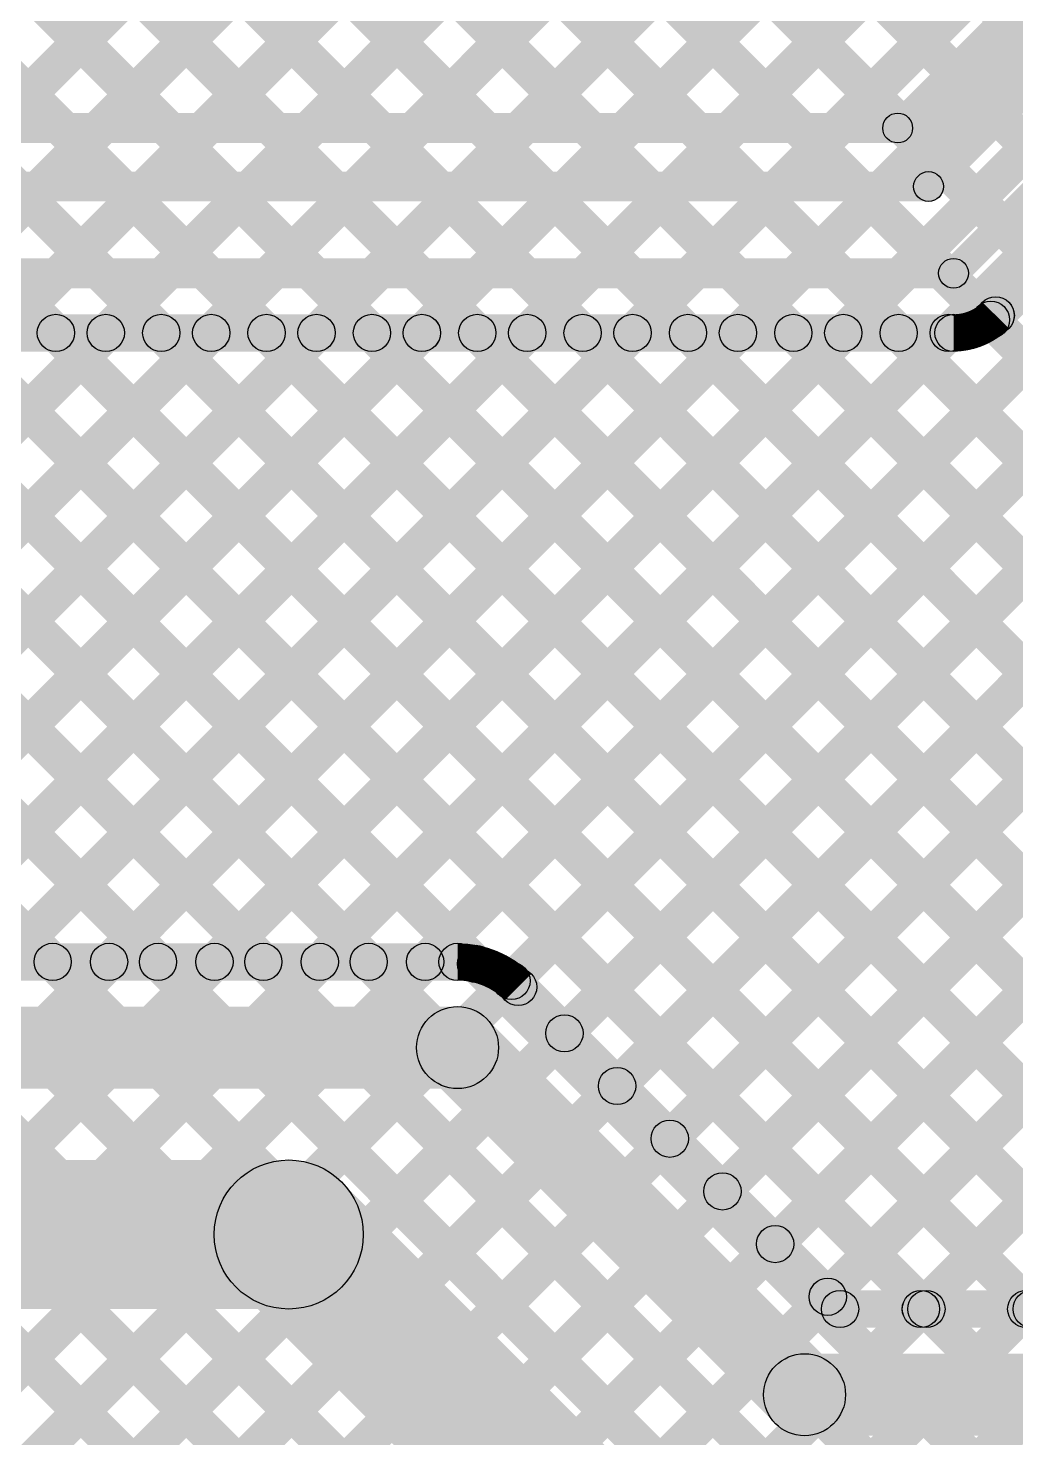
# Model space of a CAD drawing. Header units: millimetres. Extents: x -0.08 to 5.25, y -0.08 to 2.73.
# Drawn here: x 1.5016 to 1.7667, y 0.3524 to 0.7308 of the extents above; entities that cross this region are included whole.
import ezdxf

# ---------------------------------------------------------------- set-up
doc = ezdxf.new("R2010")
doc.units = ezdxf.units.MM
doc.header["$MEASUREMENT"] = 0
doc.layers.add('BottomLayer', color=5, linetype='Continuous')
doc.layers.add('TopLayer', color=1, linetype='Continuous')

msp = doc.modelspace()

# ---------------------------------------------------------------- hatches: boundary and pattern name
at = {"layer": 'BottomLayer'}
for points in [[(1.61166, 0.47663), (1.60459, 0.4837), (2.64232, 1.52143), (2.64939, 1.51436)], [(1.61166, 0.47663), (1.60459, 0.4837), (2.64232, 1.52143), (2.64939, 1.51436)], [(1.63483, 0.47151), (1.62776, 0.47859), (2.65646, 1.50729), (2.66353, 1.50021)], [(1.63483, 0.47152), (1.62776, 0.47859), (2.65646, 1.50729), (2.66353, 1.50021)], [(1.64906, 0.45746), (1.64199, 0.46453), (2.6706, 1.49314), (2.67767, 1.48607)], [(1.64906, 0.45746), (1.64199, 0.46453), (2.6706, 1.49314), (2.67767, 1.48607)], [(1.66321, 0.44332), (1.65613, 0.45039), (2.68474, 1.479), (2.69182, 1.47193)], [(1.66321, 0.44332), (1.65613, 0.45039), (2.68474, 1.479), (2.69181, 1.47193)], [(1.67735, 0.42918), (1.67028, 0.43625), (2.69889, 1.46486), (2.70596, 1.45779)], [(1.67735, 0.42918), (1.67028, 0.43625), (2.69889, 1.46486), (2.70596, 1.45779)], [(1.69149, 0.41504), (1.68442, 0.42211), (2.71303, 1.45072), (2.7201, 1.44365)], [(1.69149, 0.41504), (1.68442, 0.42211), (2.71303, 1.45072), (2.7201, 1.44365)], [(1.70563, 0.40089), (1.69856, 0.40797), (2.72717, 1.43658), (2.73424, 1.4295)], [(1.70563, 0.40089), (1.69856, 0.40797), (2.72717, 1.43657), (2.73424, 1.4295)], [(1.71977, 0.38675), (1.7127, 0.39382), (2.68046, 1.36159), (2.68754, 1.35451)], [(1.71977, 0.38675), (1.7127, 0.39382), (2.68046, 1.36158), (2.68754, 1.35451)], [(1.74477, 0.38346), (1.7377, 0.39054), (2.68046, 1.3333), (2.68754, 1.32623)], [(1.74477, 0.38346), (1.7377, 0.39054), (2.68046, 1.3333), (2.68754, 1.32623)], [(1.77306, 0.38346), (1.76598, 0.39054), (2.68046, 1.30502), (2.68754, 1.29794)], [(1.77305, 0.38346), (1.76598, 0.39054), (2.68046, 1.30502), (2.68754, 1.29795)], [(1.73783, 0.70117), (1.73217, 0.70683), (1.78917, 0.76383), (1.79483, 0.75817)], [(1.74612, 0.68547), (1.74047, 0.69112), (1.80417, 0.75483), (1.80983, 0.74917)], [(1.75283, 0.66217), (1.74717, 0.66783), (1.82055, 0.74121), (1.82621, 0.73555)], [(1.76486, 0.65016), (1.75779, 0.65724), (1.83114, 0.73059), (1.83821, 0.72351)], [(1.76486, 0.65016), (1.75779, 0.65724), (1.83114, 0.73059), (1.83821, 0.72351)], [(1.18301, 0.7), (1.18301, 0.708), (1.735, 0.708), (1.735, 0.7)], [(1.19956, 0.68429), (1.19956, 0.69229), (1.74329, 0.69229), (1.74329, 0.68429)], [(1.209, 0.661), (1.209, 0.669), (1.75, 0.669), (1.75, 0.661)], [(1.75649, 0.64899), (1.76356, 0.65606), (2.02909, 0.39054), (2.02202, 0.38346)], [(1.75649, 0.64899), (1.76356, 0.65606), (2.02909, 0.39054), (2.02202, 0.38346)], [(1.22663, 0.644), (1.22663, 0.654), (1.75, 0.654), (1.75, 0.644)], [(1.22663, 0.644), (1.22663, 0.654), (1.75, 0.654), (1.75, 0.644)], [(1.33575, 0.64546), (1.34282, 0.65254), (1.51166, 0.4837), (1.50459, 0.47663)], [(1.33575, 0.64546), (1.34282, 0.65254), (1.51166, 0.4837), (1.50459, 0.47663)], [(1.3571, 0.47663), (1.35003, 0.4837), (1.51887, 0.65254), (1.52594, 0.64546)], [(1.3571, 0.47663), (1.35003, 0.4837), (1.51887, 0.65254), (1.52594, 0.64546)], [(1.36404, 0.64546), (1.37111, 0.65254), (1.53994, 0.4837), (1.53287, 0.47663)], [(1.36404, 0.64546), (1.37111, 0.65254), (1.53994, 0.4837), (1.53287, 0.47663)], [(1.38539, 0.47663), (1.37832, 0.4837), (1.54715, 0.65254), (1.55422, 0.64546)], [(1.38539, 0.47663), (1.37832, 0.4837), (1.54715, 0.65254), (1.55422, 0.64546)], [(1.39232, 0.64546), (1.39939, 0.65254), (1.56823, 0.4837), (1.56116, 0.47663)], [(1.39232, 0.64546), (1.39939, 0.65254), (1.56823, 0.4837), (1.56115, 0.47663)], [(1.41367, 0.47663), (1.4066, 0.4837), (1.57544, 0.65254), (1.58251, 0.64546)], [(1.41367, 0.47663), (1.4066, 0.4837), (1.57543, 0.65254), (1.58251, 0.64546)], [(1.4206, 0.64546), (1.42768, 0.65254), (1.59651, 0.4837), (1.58944, 0.47663)], [(1.4206, 0.64546), (1.42768, 0.65254), (1.59651, 0.4837), (1.58944, 0.47663)], [(1.44196, 0.47663), (1.43488, 0.4837), (1.60372, 0.65254), (1.61079, 0.64546)], [(1.44196, 0.47663), (1.43488, 0.4837), (1.60372, 0.65254), (1.61079, 0.64546)], [(1.44889, 0.64546), (1.45596, 0.65254), (1.62534, 0.48316), (1.61827, 0.47609)], [(1.44889, 0.64546), (1.45596, 0.65254), (1.62534, 0.48316), (1.61827, 0.47609)], [(1.47024, 0.47663), (1.46317, 0.4837), (1.632, 0.65254), (1.63907, 0.64546)], [(1.47024, 0.47663), (1.46317, 0.4837), (1.632, 0.65254), (1.63907, 0.64546)], [(1.47717, 0.64546), (1.48424, 0.65254), (1.74624, 0.39054), (1.73917, 0.38346)], [(1.47717, 0.64546), (1.48424, 0.65254), (1.74624, 0.39054), (1.73917, 0.38346)], [(1.49852, 0.47663), (1.49145, 0.4837), (1.66029, 0.65254), (1.66736, 0.64546)], [(1.49852, 0.47663), (1.49145, 0.4837), (1.66029, 0.65254), (1.66736, 0.64546)], [(1.50546, 0.64546), (1.51253, 0.65254), (1.77453, 0.39054), (1.76746, 0.38346)], [(1.50546, 0.64546), (1.51253, 0.65254), (1.77453, 0.39054), (1.76746, 0.38346)], [(1.52681, 0.47663), (1.51974, 0.4837), (1.68857, 0.65254), (1.69564, 0.64546)], [(1.52681, 0.47663), (1.51974, 0.4837), (1.68857, 0.65254), (1.69564, 0.64546)], [(1.53374, 0.64546), (1.54081, 0.65254), (1.80281, 0.39054), (1.79574, 0.38346)], [(1.53374, 0.64546), (1.54081, 0.65254), (1.80281, 0.39054), (1.79574, 0.38346)], [(1.55509, 0.47663), (1.54802, 0.4837), (1.71686, 0.65254), (1.72393, 0.64546)], [(1.55509, 0.47663), (1.54802, 0.4837), (1.71686, 0.65254), (1.72393, 0.64546)], [(1.56203, 0.64546), (1.5691, 0.65254), (1.8311, 0.39054), (1.82403, 0.38346)], [(1.56203, 0.64546), (1.5691, 0.65254), (1.8311, 0.39054), (1.82403, 0.38346)], [(1.58338, 0.47663), (1.57631, 0.4837), (1.74514, 0.65254), (1.75221, 0.64546)], [(1.58338, 0.47663), (1.57631, 0.4837), (1.74514, 0.65254), (1.75221, 0.64546)], [(1.59031, 0.64546), (1.59738, 0.65254), (1.85938, 0.39054), (1.85231, 0.38346)], [(1.59031, 0.64546), (1.59738, 0.65254), (1.85938, 0.39054), (1.85231, 0.38346)], [(1.61859, 0.64546), (1.62567, 0.65254), (1.88767, 0.39054), (1.88059, 0.38346)], [(1.61859, 0.64546), (1.62567, 0.65254), (1.88767, 0.39054), (1.88059, 0.38346)], [(1.64688, 0.64546), (1.65395, 0.65254), (1.91595, 0.39054), (1.90888, 0.38346)], [(1.64688, 0.64546), (1.65395, 0.65254), (1.91595, 0.39054), (1.90888, 0.38346)], [(1.67516, 0.64546), (1.68223, 0.65254), (1.94423, 0.39054), (1.93716, 0.38346)], [(1.67516, 0.64546), (1.68223, 0.65254), (1.94423, 0.39054), (1.93716, 0.38346)], [(1.70345, 0.64546), (1.71052, 0.65254), (1.97252, 0.39054), (1.96545, 0.38346)], [(1.70345, 0.64546), (1.71052, 0.65254), (1.97252, 0.39054), (1.96545, 0.38346)], [(1.73173, 0.64546), (1.7388, 0.65254), (2.0008, 0.39054), (1.99373, 0.38346)], [(1.73173, 0.64546), (1.7388, 0.65254), (2.0008, 0.39054), (1.99373, 0.38346)], [(0.9111, 0.47517), (0.9111, 0.48517), (1.61683, 0.48517), (1.61683, 0.47517)], [(0.9111, 0.47517), (0.9111, 0.48517), (1.61683, 0.48517), (1.61683, 0.47517)], [(1.62956, 0.46989), (1.63663, 0.47696), (1.72306, 0.39054), (1.71599, 0.38346)], [(1.62956, 0.46989), (1.63663, 0.47696), (1.72306, 0.39054), (1.71599, 0.38346)], [(0.90157, 0.44617), (0.90157, 0.46817), (1.61683, 0.46817), (1.61683, 0.44617)], [(1.60906, 0.44939), (1.62461, 0.46494), (1.71778, 0.37178), (1.70222, 0.35622)], [(0.62, 0.387), (0.62, 0.427), (1.5715, 0.427), (1.5715, 0.387)], [(1.55735, 0.39286), (1.58564, 0.42114), (1.67464, 0.33214), (1.64635, 0.30386)], [(1.71953, 0.382), (1.71953, 0.392), (2.467, 0.392), (2.467, 0.382)], [(1.71953, 0.382), (1.71953, 0.392), (2.467, 0.392), (2.467, 0.382)], [(1.71, 0.353), (1.71, 0.375), (2.49, 0.375), (2.49, 0.353)]]:
    msp.add_hatch(color=5, dxfattribs=at).paths.add_polyline_path(points)
h = msp.add_hatch(color=5, dxfattribs=at)
edge = h.paths.add_edge_path()
edge.add_arc((1.735, 0.704), 0.004, 0, 360)
h = msp.add_hatch(color=5, dxfattribs=at)
edge = h.paths.add_edge_path()
edge.add_arc((1.735, 0.704), 0.004, 0, 360)
h = msp.add_hatch(color=5, dxfattribs=at)
edge = h.paths.add_edge_path()
edge.add_arc((1.74329, 0.68829), 0.004, 0, 360)
h = msp.add_hatch(color=5, dxfattribs=at)
edge = h.paths.add_edge_path()
edge.add_arc((1.74329, 0.68829), 0.004, 0, 360)
h = msp.add_hatch(color=5, dxfattribs=at)
edge = h.paths.add_edge_path()
edge.add_arc((1.75, 0.665), 0.004, 0, 360)
h = msp.add_hatch(color=5, dxfattribs=at)
edge = h.paths.add_edge_path()
edge.add_arc((1.75, 0.665), 0.004, 0, 360)
h = msp.add_hatch(color=5, dxfattribs=at)
edge = h.paths.add_edge_path()
edge.add_arc((1.76131, 0.65369), 0.005, 0, 360)
h = msp.add_hatch(color=5, dxfattribs=at)
edge = h.paths.add_edge_path()
edge.add_arc((1.76131, 0.65369), 0.005, 0, 360)
h = msp.add_hatch(color=5, dxfattribs=at)
edge = h.paths.add_edge_path()
edge.add_arc((1.76133, 0.6537), 0.005, 0, 360)
h = msp.add_hatch(color=5, dxfattribs=at)
edge = h.paths.add_edge_path()
edge.add_arc((1.76133, 0.6537), 0.005, 0, 360)
h = msp.add_hatch(color=5, dxfattribs=at)
edge = h.paths.add_edge_path()
edge.add_arc((1.76133, 0.6537), 0.005, 0, 360)
h = msp.add_hatch(color=5, dxfattribs=at)
edge = h.paths.add_edge_path()
edge.add_arc((1.76133, 0.6537), 0.005, 0, 360)
h = msp.add_hatch(color=5, dxfattribs=at)
edge = h.paths.add_edge_path()
edge.add_arc((1.76002, 0.65253), 0.005, 0, 360)
h = msp.add_hatch(color=5, dxfattribs=at)
edge = h.paths.add_edge_path()
edge.add_arc((1.76002, 0.65253), 0.005, 0, 360)
h = msp.add_hatch(color=5, dxfattribs=at)
edge = h.paths.add_edge_path()
edge.add_arc((1.50899, 0.649), 0.005, 0, 360)
h = msp.add_hatch(color=5, dxfattribs=at)
edge = h.paths.add_edge_path()
edge.add_arc((1.50899, 0.649), 0.005, 0, 360)
h = msp.add_hatch(color=5, dxfattribs=at)
edge = h.paths.add_edge_path()
edge.add_arc((1.5224, 0.649), 0.005, 0, 360)
h = msp.add_hatch(color=5, dxfattribs=at)
edge = h.paths.add_edge_path()
edge.add_arc((1.5224, 0.649), 0.005, 0, 360)
h = msp.add_hatch(color=5, dxfattribs=at)
edge = h.paths.add_edge_path()
edge.add_arc((1.53728, 0.649), 0.005, 0, 360)
h = msp.add_hatch(color=5, dxfattribs=at)
edge = h.paths.add_edge_path()
edge.add_arc((1.53728, 0.649), 0.005, 0, 360)
h = msp.add_hatch(color=5, dxfattribs=at)
edge = h.paths.add_edge_path()
edge.add_arc((1.55069, 0.649), 0.005, 0, 360)
h = msp.add_hatch(color=5, dxfattribs=at)
edge = h.paths.add_edge_path()
edge.add_arc((1.55069, 0.649), 0.005, 0, 360)
h = msp.add_hatch(color=5, dxfattribs=at)
edge = h.paths.add_edge_path()
edge.add_arc((1.56556, 0.649), 0.005, 0, 360)
h = msp.add_hatch(color=5, dxfattribs=at)
edge = h.paths.add_edge_path()
edge.add_arc((1.56556, 0.649), 0.005, 0, 360)
h = msp.add_hatch(color=5, dxfattribs=at)
edge = h.paths.add_edge_path()
edge.add_arc((1.57897, 0.649), 0.005, 0, 360)
h = msp.add_hatch(color=5, dxfattribs=at)
edge = h.paths.add_edge_path()
edge.add_arc((1.57897, 0.649), 0.005, 0, 360)
h = msp.add_hatch(color=5, dxfattribs=at)
edge = h.paths.add_edge_path()
edge.add_arc((1.59385, 0.649), 0.005, 0, 360)
h = msp.add_hatch(color=5, dxfattribs=at)
edge = h.paths.add_edge_path()
edge.add_arc((1.59385, 0.649), 0.005, 0, 360)
h = msp.add_hatch(color=5, dxfattribs=at)
edge = h.paths.add_edge_path()
edge.add_arc((1.60726, 0.649), 0.005, 0, 360)
h = msp.add_hatch(color=5, dxfattribs=at)
edge = h.paths.add_edge_path()
edge.add_arc((1.60725, 0.649), 0.005, 0, 360)
h = msp.add_hatch(color=5, dxfattribs=at)
edge = h.paths.add_edge_path()
edge.add_arc((1.62213, 0.649), 0.005, 0, 360)
h = msp.add_hatch(color=5, dxfattribs=at)
edge = h.paths.add_edge_path()
edge.add_arc((1.62213, 0.649), 0.005, 0, 360)
h = msp.add_hatch(color=5, dxfattribs=at)
edge = h.paths.add_edge_path()
edge.add_arc((1.63554, 0.649), 0.005, 0, 360)
h = msp.add_hatch(color=5, dxfattribs=at)
edge = h.paths.add_edge_path()
edge.add_arc((1.63554, 0.649), 0.005, 0, 360)
h = msp.add_hatch(color=5, dxfattribs=at)
edge = h.paths.add_edge_path()
edge.add_arc((1.65041, 0.649), 0.005, 0, 360)
h = msp.add_hatch(color=5, dxfattribs=at)
edge = h.paths.add_edge_path()
edge.add_arc((1.65041, 0.649), 0.005, 0, 360)
h = msp.add_hatch(color=5, dxfattribs=at)
edge = h.paths.add_edge_path()
edge.add_arc((1.66382, 0.649), 0.005, 0, 360)
h = msp.add_hatch(color=5, dxfattribs=at)
edge = h.paths.add_edge_path()
edge.add_arc((1.66382, 0.649), 0.005, 0, 360)
h = msp.add_hatch(color=5, dxfattribs=at)
edge = h.paths.add_edge_path()
edge.add_arc((1.6787, 0.649), 0.005, 0, 360)
h = msp.add_hatch(color=5, dxfattribs=at)
edge = h.paths.add_edge_path()
edge.add_arc((1.6787, 0.649), 0.005, 0, 360)
h = msp.add_hatch(color=5, dxfattribs=at)
edge = h.paths.add_edge_path()
edge.add_arc((1.69211, 0.649), 0.005, 0, 360)
h = msp.add_hatch(color=5, dxfattribs=at)
edge = h.paths.add_edge_path()
edge.add_arc((1.69211, 0.649), 0.005, 0, 360)
h = msp.add_hatch(color=5, dxfattribs=at)
edge = h.paths.add_edge_path()
edge.add_arc((1.70698, 0.649), 0.005, 0, 360)
h = msp.add_hatch(color=5, dxfattribs=at)
edge = h.paths.add_edge_path()
edge.add_arc((1.70698, 0.649), 0.005, 0, 360)
h = msp.add_hatch(color=5, dxfattribs=at)
edge = h.paths.add_edge_path()
edge.add_arc((1.72039, 0.649), 0.005, 0, 360)
h = msp.add_hatch(color=5, dxfattribs=at)
edge = h.paths.add_edge_path()
edge.add_arc((1.72039, 0.649), 0.005, 0, 360)
h = msp.add_hatch(color=5, dxfattribs=at)
edge = h.paths.add_edge_path()
edge.add_arc((1.73527, 0.649), 0.005, 0, 360)
h = msp.add_hatch(color=5, dxfattribs=at)
edge = h.paths.add_edge_path()
edge.add_arc((1.73527, 0.649), 0.005, 0, 360)
h = msp.add_hatch(color=5, dxfattribs=at)
edge = h.paths.add_edge_path()
edge.add_arc((1.74868, 0.649), 0.005, 0, 360)
h = msp.add_hatch(color=5, dxfattribs=at)
edge = h.paths.add_edge_path()
edge.add_arc((1.74868, 0.649), 0.005, 0, 360)
h = msp.add_hatch(color=5, dxfattribs=at)
edge = h.paths.add_edge_path()
edge.add_arc((1.75, 0.649), 0.005, 0, 360)
h = msp.add_hatch(color=5, dxfattribs=at)
edge = h.paths.add_edge_path()
edge.add_arc((1.75, 0.649), 0.005, 0, 360)
h = msp.add_hatch(color=5, dxfattribs=at)
edge = h.paths.add_edge_path()
edge.add_arc((1.75, 0.649), 0.005, 0, 360)
h = msp.add_hatch(color=5, dxfattribs=at)
edge = h.paths.add_edge_path()
edge.add_arc((1.75, 0.649), 0.005, 0, 360)
h = msp.add_hatch(color=5, dxfattribs=at)
edge = h.paths.add_edge_path()
edge.add_arc((1.75, 0.649), 0.005, 0, 360)
h = msp.add_hatch(color=5, dxfattribs=at)
edge = h.paths.add_edge_path()
edge.add_arc((1.75, 0.649), 0.005, 0, 360)
h = msp.add_hatch(color=5, dxfattribs=at)
edge = h.paths.add_edge_path()
edge.add_arc((1.50812, 0.48017), 0.005, 0, 360)
h = msp.add_hatch(color=5, dxfattribs=at)
edge = h.paths.add_edge_path()
edge.add_arc((1.50812, 0.48017), 0.005, 0, 360)
h = msp.add_hatch(color=5, dxfattribs=at)
edge = h.paths.add_edge_path()
edge.add_arc((1.52327, 0.48017), 0.005, 0, 360)
h = msp.add_hatch(color=5, dxfattribs=at)
edge = h.paths.add_edge_path()
edge.add_arc((1.52327, 0.48017), 0.005, 0, 360)
h = msp.add_hatch(color=5, dxfattribs=at)
edge = h.paths.add_edge_path()
edge.add_arc((1.53641, 0.48017), 0.005, 0, 360)
h = msp.add_hatch(color=5, dxfattribs=at)
edge = h.paths.add_edge_path()
edge.add_arc((1.53641, 0.48017), 0.005, 0, 360)
h = msp.add_hatch(color=5, dxfattribs=at)
edge = h.paths.add_edge_path()
edge.add_arc((1.55156, 0.48017), 0.005, 0, 360)
h = msp.add_hatch(color=5, dxfattribs=at)
edge = h.paths.add_edge_path()
edge.add_arc((1.55156, 0.48017), 0.005, 0, 360)
h = msp.add_hatch(color=5, dxfattribs=at)
edge = h.paths.add_edge_path()
edge.add_arc((1.56469, 0.48017), 0.005, 0, 360)
h = msp.add_hatch(color=5, dxfattribs=at)
edge = h.paths.add_edge_path()
edge.add_arc((1.56469, 0.48017), 0.005, 0, 360)
h = msp.add_hatch(color=5, dxfattribs=at)
edge = h.paths.add_edge_path()
edge.add_arc((1.57984, 0.48017), 0.005, 0, 360)
h = msp.add_hatch(color=5, dxfattribs=at)
edge = h.paths.add_edge_path()
edge.add_arc((1.57984, 0.48017), 0.005, 0, 360)
h = msp.add_hatch(color=5, dxfattribs=at)
edge = h.paths.add_edge_path()
edge.add_arc((1.59298, 0.48017), 0.005, 0, 360)
h = msp.add_hatch(color=5, dxfattribs=at)
edge = h.paths.add_edge_path()
edge.add_arc((1.59297, 0.48017), 0.005, 0, 360)
h = msp.add_hatch(color=5, dxfattribs=at)
edge = h.paths.add_edge_path()
edge.add_arc((1.60813, 0.48017), 0.005, 0, 360)
h = msp.add_hatch(color=5, dxfattribs=at)
edge = h.paths.add_edge_path()
edge.add_arc((1.60813, 0.48017), 0.005, 0, 360)
h = msp.add_hatch(color=5, dxfattribs=at)
edge = h.paths.add_edge_path()
edge.add_arc((1.61683, 0.48017), 0.005, 0, 360)
h = msp.add_hatch(color=5, dxfattribs=at)
edge = h.paths.add_edge_path()
edge.add_arc((1.61683, 0.48017), 0.005, 0, 360)
h = msp.add_hatch(color=5, dxfattribs=at)
edge = h.paths.add_edge_path()
edge.add_arc((1.61683, 0.48017), 0.005, 0, 360)
h = msp.add_hatch(color=5, dxfattribs=at)
edge = h.paths.add_edge_path()
edge.add_arc((1.61683, 0.48017), 0.005, 0, 360)
h = msp.add_hatch(color=5, dxfattribs=at)
edge = h.paths.add_edge_path()
edge.add_arc((1.61683, 0.48017), 0.005, 0, 360)
h = msp.add_hatch(color=5, dxfattribs=at)
edge = h.paths.add_edge_path()
edge.add_arc((1.61683, 0.48017), 0.005, 0, 360)
h = msp.add_hatch(color=5, dxfattribs=at)
edge = h.paths.add_edge_path()
edge.add_arc((1.6218, 0.47962), 0.005, 0, 360)
h = msp.add_hatch(color=5, dxfattribs=at)
edge = h.paths.add_edge_path()
edge.add_arc((1.6218, 0.47962), 0.005, 0, 360)
h = msp.add_hatch(color=5, dxfattribs=at)
edge = h.paths.add_edge_path()
edge.add_arc((1.6313, 0.47505), 0.005, 0, 360)
h = msp.add_hatch(color=5, dxfattribs=at)
edge = h.paths.add_edge_path()
edge.add_arc((1.6313, 0.47505), 0.005, 0, 360)
h = msp.add_hatch(color=5, dxfattribs=at)
edge = h.paths.add_edge_path()
edge.add_arc((1.6331, 0.47343), 0.005, 0, 360)
h = msp.add_hatch(color=5, dxfattribs=at)
edge = h.paths.add_edge_path()
edge.add_arc((1.6331, 0.47343), 0.005, 0, 360)
h = msp.add_hatch(color=5, dxfattribs=at)
edge = h.paths.add_edge_path()
edge.add_arc((1.6331, 0.47343), 0.005, 0, 360)
h = msp.add_hatch(color=5, dxfattribs=at)
edge = h.paths.add_edge_path()
edge.add_arc((1.6331, 0.47343), 0.005, 0, 360)
h = msp.add_hatch(color=5, dxfattribs=at)
edge = h.paths.add_edge_path()
edge.add_arc((1.6331, 0.47343), 0.005, 0, 360)
h = msp.add_hatch(color=5, dxfattribs=at)
edge = h.paths.add_edge_path()
edge.add_arc((1.6331, 0.47343), 0.005, 0, 360)
h = msp.add_hatch(color=5, dxfattribs=at)
edge = h.paths.add_edge_path()
edge.add_arc((1.61683, 0.45717), 0.011, 0, 360)
h = msp.add_hatch(color=5, dxfattribs=at)
edge = h.paths.add_edge_path()
edge.add_arc((1.61683, 0.45717), 0.011, 0, 360)
h = msp.add_hatch(color=5, dxfattribs=at)
edge = h.paths.add_edge_path()
edge.add_arc((1.64553, 0.461), 0.005, 0, 360)
h = msp.add_hatch(color=5, dxfattribs=at)
edge = h.paths.add_edge_path()
edge.add_arc((1.64553, 0.461), 0.005, 0, 360)
h = msp.add_hatch(color=5, dxfattribs=at)
edge = h.paths.add_edge_path()
edge.add_arc((1.65967, 0.44686), 0.005, 0, 360)
h = msp.add_hatch(color=5, dxfattribs=at)
edge = h.paths.add_edge_path()
edge.add_arc((1.65967, 0.44686), 0.005, 0, 360)
h = msp.add_hatch(color=5, dxfattribs=at)
edge = h.paths.add_edge_path()
edge.add_arc((1.67381, 0.43271), 0.005, 0, 360)
h = msp.add_hatch(color=5, dxfattribs=at)
edge = h.paths.add_edge_path()
edge.add_arc((1.67381, 0.43271), 0.005, 0, 360)
h = msp.add_hatch(color=5, dxfattribs=at)
edge = h.paths.add_edge_path()
edge.add_arc((1.5715, 0.407), 0.02, 0, 360)
h = msp.add_hatch(color=5, dxfattribs=at)
edge = h.paths.add_edge_path()
edge.add_arc((1.5715, 0.407), 0.02, 0, 360)
h = msp.add_hatch(color=5, dxfattribs=at)
edge = h.paths.add_edge_path()
edge.add_arc((1.68795, 0.41857), 0.005, 0, 360)
h = msp.add_hatch(color=5, dxfattribs=at)
edge = h.paths.add_edge_path()
edge.add_arc((1.68795, 0.41857), 0.005, 0, 360)
h = msp.add_hatch(color=5, dxfattribs=at)
edge = h.paths.add_edge_path()
edge.add_arc((1.7021, 0.40443), 0.005, 0, 360)
h = msp.add_hatch(color=5, dxfattribs=at)
edge = h.paths.add_edge_path()
edge.add_arc((1.7021, 0.40443), 0.005, 0, 360)
h = msp.add_hatch(color=5, dxfattribs=at)
edge = h.paths.add_edge_path()
edge.add_arc((1.71624, 0.39029), 0.005, 0, 360)
h = msp.add_hatch(color=5, dxfattribs=at)
edge = h.paths.add_edge_path()
edge.add_arc((1.71624, 0.39029), 0.005, 0, 360)
h = msp.add_hatch(color=5, dxfattribs=at)
edge = h.paths.add_edge_path()
edge.add_arc((1.71953, 0.387), 0.005, 0, 360)
h = msp.add_hatch(color=5, dxfattribs=at)
edge = h.paths.add_edge_path()
edge.add_arc((1.71953, 0.387), 0.005, 0, 360)
h = msp.add_hatch(color=5, dxfattribs=at)
edge = h.paths.add_edge_path()
edge.add_arc((1.71953, 0.387), 0.005, 0, 360)
h = msp.add_hatch(color=5, dxfattribs=at)
edge = h.paths.add_edge_path()
edge.add_arc((1.71953, 0.387), 0.005, 0, 360)
h = msp.add_hatch(color=5, dxfattribs=at)
edge = h.paths.add_edge_path()
edge.add_arc((1.74124, 0.387), 0.005, 0, 360)
h = msp.add_hatch(color=5, dxfattribs=at)
edge = h.paths.add_edge_path()
edge.add_arc((1.74123, 0.387), 0.005, 0, 360)
h = msp.add_hatch(color=5, dxfattribs=at)
edge = h.paths.add_edge_path()
edge.add_arc((1.74271, 0.387), 0.005, 0, 360)
h = msp.add_hatch(color=5, dxfattribs=at)
edge = h.paths.add_edge_path()
edge.add_arc((1.74271, 0.387), 0.005, 0, 360)
h = msp.add_hatch(color=5, dxfattribs=at)
edge = h.paths.add_edge_path()
edge.add_arc((1.76952, 0.387), 0.005, 0, 360)
h = msp.add_hatch(color=5, dxfattribs=at)
edge = h.paths.add_edge_path()
edge.add_arc((1.76952, 0.387), 0.005, 0, 360)
h = msp.add_hatch(color=5, dxfattribs=at)
edge = h.paths.add_edge_path()
edge.add_arc((1.77099, 0.387), 0.005, 0, 360)
h = msp.add_hatch(color=5, dxfattribs=at)
edge = h.paths.add_edge_path()
edge.add_arc((1.77099, 0.387), 0.005, 0, 360)
h = msp.add_hatch(color=5, dxfattribs=at)
edge = h.paths.add_edge_path()
edge.add_arc((1.71, 0.364), 0.011, 0, 360)
h = msp.add_hatch(color=5, dxfattribs=at)
edge = h.paths.add_edge_path()
edge.add_arc((1.71, 0.364), 0.011, 0, 360)
at = {"layer": 'TopLayer'}
for points in [[(1.36522, 0.20191), (1.35815, 0.20898), (2.17712, 1.02795), (2.18419, 1.02087)], [(1.36522, 0.28676), (1.35815, 0.29383), (2.09227, 1.02795), (2.09934, 1.02087)], [(1.36522, 0.25848), (1.35815, 0.26555), (2.12055, 1.02795), (2.12762, 1.02087)], [(1.36522, 0.31504), (1.35815, 0.32211), (2.06398, 1.02795), (2.07105, 1.02087)], [(1.36522, 0.34333), (1.35815, 0.3504), (2.0357, 1.02795), (2.04277, 1.02087)], [(1.36522, 0.23019), (1.35815, 0.23726), (2.14883, 1.02795), (2.15591, 1.02087)], [(1.36522, 0.23019), (1.35815, 0.23726), (2.14883, 1.02795), (2.15591, 1.02087)], [(1.36522, 0.20191), (1.35815, 0.20898), (2.17712, 1.02795), (2.18419, 1.02087)], [(1.36522, 0.31504), (1.35815, 0.32212), (2.06398, 1.02795), (2.07105, 1.02087)], [(1.36522, 0.25848), (1.35815, 0.26555), (2.12055, 1.02795), (2.12762, 1.02087)], [(1.36522, 0.28676), (1.35815, 0.29383), (2.09227, 1.02795), (2.09934, 1.02087)], [(1.36522, 0.34333), (1.35815, 0.3504), (2.0357, 1.02795), (2.04277, 1.02087)], [(1.37206, 0.18046), (1.36499, 0.18754), (2.2054, 1.02795), (2.21247, 1.02087)], [(1.37407, 0.18246), (1.36699, 0.18954), (2.2054, 1.02795), (2.21247, 1.02087)], [(1.40035, 0.18046), (1.39328, 0.18754), (2.23369, 1.02795), (2.24076, 1.02087)], [(1.40235, 0.18246), (1.39528, 0.18954), (2.23369, 1.02795), (2.24076, 1.02087)], [(1.42863, 0.18046), (1.42156, 0.18754), (2.26197, 1.02795), (2.26904, 1.02087)], [(1.43063, 0.18246), (1.42356, 0.18954), (2.26197, 1.02795), (2.26904, 1.02087)], [(1.45692, 0.18046), (1.44985, 0.18754), (2.29026, 1.02795), (2.29733, 1.02087)], [(1.45892, 0.18246), (1.45185, 0.18954), (2.29026, 1.02795), (2.29733, 1.02087)], [(1.4852, 0.18046), (1.47813, 0.18754), (2.31854, 1.02795), (2.32561, 1.02087)], [(1.4872, 0.18246), (1.48013, 0.18954), (2.31854, 1.02795), (2.32561, 1.02087)], [(1.51349, 0.18046), (1.50641, 0.18754), (2.34682, 1.02795), (2.3539, 1.02087)], [(1.51549, 0.18246), (1.50842, 0.18954), (2.34682, 1.02795), (2.3539, 1.02087)], [(1.54177, 0.18046), (1.5347, 0.18754), (2.37511, 1.02795), (2.38218, 1.02087)], [(1.54377, 0.18246), (1.5367, 0.18954), (2.37511, 1.02795), (2.38218, 1.02087)], [(1.57005, 0.18046), (1.56298, 0.18754), (2.40339, 1.02795), (2.41046, 1.02087)], [(1.57206, 0.18246), (1.56498, 0.18954), (2.40339, 1.02795), (2.41046, 1.02087)], [(1.59834, 0.18046), (1.59127, 0.18754), (2.43168, 1.02795), (2.43875, 1.02087)], [(1.60034, 0.18246), (1.59327, 0.18954), (2.43168, 1.02795), (2.43875, 1.02087)], [(1.28774, 0.89146), (1.29481, 0.89854), (2.00381, 0.18954), (1.99674, 0.18246)], [(1.28774, 0.89146), (1.29481, 0.89854), (2.00581, 0.18754), (1.99874, 0.18046)], [(1.31603, 0.89146), (1.3231, 0.89854), (2.0321, 0.18954), (2.02503, 0.18246)], [(1.31603, 0.89146), (1.3231, 0.89854), (2.0341, 0.18754), (2.02703, 0.18046)], [(1.34431, 0.89146), (1.35138, 0.89854), (2.06038, 0.18954), (2.05331, 0.18246)], [(1.34431, 0.89146), (1.35138, 0.89854), (2.06238, 0.18754), (2.05531, 0.18046)], [(1.36522, 0.54132), (1.35815, 0.54839), (1.7083, 0.89854), (1.71537, 0.89146)], [(1.36522, 0.3999), (1.35815, 0.40697), (1.84972, 0.89854), (1.85679, 0.89146)], [(1.36522, 0.37161), (1.35815, 0.37868), (1.878, 0.89854), (1.88507, 0.89146)], [(1.36522, 0.48475), (1.35815, 0.49182), (1.76487, 0.89854), (1.77194, 0.89146)], [(1.36522, 0.5696), (1.35815, 0.57667), (1.68001, 0.89854), (1.68708, 0.89146)], [(1.36522, 0.45647), (1.35815, 0.46354), (1.79315, 0.89854), (1.80022, 0.89146)], [(1.36522, 0.42818), (1.35815, 0.43525), (1.82144, 0.89854), (1.82851, 0.89146)], [(1.36522, 0.51303), (1.35815, 0.5201), (1.73658, 0.89854), (1.74365, 0.89146)], [(1.36522, 0.54132), (1.35815, 0.54839), (1.7083, 0.89854), (1.71537, 0.89146)], [(1.36522, 0.42818), (1.35815, 0.43525), (1.82143, 0.89854), (1.82851, 0.89146)], [(1.36522, 0.37161), (1.35815, 0.37868), (1.878, 0.89854), (1.88507, 0.89146)], [(1.36522, 0.51303), (1.35815, 0.52011), (1.73658, 0.89854), (1.74365, 0.89146)], [(1.36522, 0.48475), (1.35815, 0.49182), (1.76487, 0.89854), (1.77194, 0.89146)], [(1.36522, 0.5696), (1.35815, 0.57667), (1.68001, 0.89854), (1.68708, 0.89146)], [(1.36522, 0.45647), (1.35815, 0.46354), (1.79315, 0.89854), (1.80022, 0.89146)], [(1.36522, 0.3999), (1.35815, 0.40697), (1.84972, 0.89854), (1.85679, 0.89146)], [(1.37259, 0.89146), (1.37967, 0.89854), (2.08867, 0.18954), (2.08159, 0.18246)], [(1.37259, 0.89146), (1.37967, 0.89854), (2.09067, 0.18754), (2.08359, 0.18046)], [(1.40088, 0.89146), (1.40795, 0.89854), (2.11695, 0.18954), (2.10988, 0.18246)], [(1.40088, 0.89146), (1.40795, 0.89854), (2.11895, 0.18754), (2.11188, 0.18046)], [(1.42916, 0.89146), (1.43623, 0.89854), (2.14523, 0.18954), (2.13816, 0.18246)], [(1.42916, 0.89146), (1.43623, 0.89854), (2.14723, 0.18754), (2.14016, 0.18046)], [(1.45745, 0.89146), (1.46452, 0.89854), (2.17352, 0.18954), (2.16645, 0.18246)], [(1.45745, 0.89146), (1.46452, 0.89854), (2.17552, 0.18754), (2.16845, 0.18046)], [(1.48573, 0.89146), (1.4928, 0.89854), (2.2018, 0.18954), (2.19473, 0.18246)], [(1.48573, 0.89146), (1.4928, 0.89854), (2.2038, 0.18754), (2.19673, 0.18046)], [(1.51402, 0.89146), (1.52109, 0.89854), (2.23009, 0.18954), (2.22302, 0.18246)], [(1.51402, 0.89146), (1.52109, 0.89854), (2.23209, 0.18754), (2.22502, 0.18046)], [(1.5423, 0.89146), (1.54937, 0.89854), (2.25837, 0.18954), (2.2513, 0.18246)], [(1.5423, 0.89146), (1.54937, 0.89854), (2.26037, 0.18754), (2.2533, 0.18046)], [(1.57058, 0.89146), (1.57766, 0.89854), (2.27663, 0.19956), (2.26956, 0.19249)], [(1.57059, 0.89146), (1.57766, 0.89854), (2.27663, 0.19956), (2.26956, 0.19249)], [(1.59887, 0.89146), (1.60594, 0.89854), (2.28106, 0.22342), (2.27399, 0.21635)], [(1.59887, 0.89146), (1.60594, 0.89854), (2.28106, 0.22342), (2.27399, 0.21634)], [(1.35815, 0.79277), (1.36522, 0.79984), (1.97553, 0.18954), (1.96846, 0.18246)], [(1.35815, 0.79277), (1.36522, 0.79984), (1.97753, 0.18754), (1.97046, 0.18046)], [(1.35815, 0.76449), (1.36522, 0.77156), (1.94724, 0.18954), (1.94017, 0.18246)], [(1.35815, 0.76449), (1.36522, 0.77156), (1.94924, 0.18754), (1.94217, 0.18046)], [(1.35815, 0.7362), (1.36522, 0.74327), (1.91896, 0.18954), (1.91189, 0.18246)], [(1.35815, 0.7362), (1.36522, 0.74327), (1.92096, 0.18754), (1.91389, 0.18046)], [(1.35815, 0.70792), (1.36522, 0.71499), (1.89068, 0.18954), (1.8836, 0.18246)], [(1.35815, 0.70792), (1.36522, 0.71499), (1.89268, 0.18754), (1.8856, 0.18046)], [(1.35815, 0.67963), (1.36522, 0.6867), (1.86239, 0.18954), (1.85532, 0.18246)], [(1.35815, 0.67963), (1.36522, 0.6867), (1.86439, 0.18754), (1.85732, 0.18046)], [(1.35815, 0.65135), (1.36522, 0.65842), (1.83411, 0.18954), (1.82704, 0.18246)], [(1.35815, 0.65135), (1.36522, 0.65842), (1.83611, 0.18754), (1.82904, 0.18046)], [(1.35815, 0.62306), (1.36522, 0.63014), (1.80582, 0.18954), (1.79875, 0.18246)], [(1.35815, 0.62306), (1.36522, 0.63013), (1.80782, 0.18754), (1.80075, 0.18046)], [(1.35815, 0.59478), (1.36522, 0.60185), (1.77754, 0.18954), (1.77047, 0.18246)], [(1.35815, 0.59478), (1.36522, 0.60185), (1.77954, 0.18754), (1.77247, 0.18046)], [(1.35815, 0.5665), (1.36522, 0.57357), (1.74925, 0.18954), (1.74218, 0.18246)], [(1.35815, 0.5665), (1.36522, 0.57357), (1.75125, 0.18754), (1.74418, 0.18046)], [(1.35815, 0.53821), (1.36522, 0.54528), (1.72097, 0.18954), (1.7139, 0.18246)], [(1.35815, 0.53821), (1.36522, 0.54528), (1.72297, 0.18754), (1.7159, 0.18046)], [(1.35815, 0.50993), (1.36522, 0.517), (1.69269, 0.18954), (1.68561, 0.18246)], [(1.35815, 0.50993), (1.36522, 0.517), (1.69469, 0.18754), (1.68761, 0.18046)]]:
    msp.add_hatch(color=1, dxfattribs=at).paths.add_polyline_path(points)

# ---------------------------------------------------------------- linework, layer by layer
at = {"layer": 'BottomLayer', "const_width": 0.01}
for points in [[(1.76133, 0.6537, -0.199231), (1.75, 0.649)], [(1.76133, 0.6537, -0.199231), (1.75, 0.649)], [(1.76131, 0.65369, -0.198912), (1.75, 0.649)], [(1.76131, 0.65369, -0.198912), (1.75, 0.649)], [(1.61683, 0.48017, -0.198912), (1.6331, 0.47343)], [(1.61683, 0.48017, -0.198912), (1.6331, 0.47343)], [(1.61683, 0.48017, -0.198912), (1.6331, 0.47343)], [(1.61683, 0.48017, -0.198912), (1.6331, 0.47343)]]:
    msp.add_lwpolyline(points, format="xyb", dxfattribs=at)
at = {"layer": 'BottomLayer'}
for centre, radius in [((1.735, 0.704), 0.004), ((1.735, 0.704), 0.004), ((1.74329, 0.68829), 0.004), ((1.74329, 0.68829), 0.004), ((1.75, 0.665), 0.004), ((1.75, 0.665), 0.004), ((1.76131, 0.65369), 0.005), ((1.76131, 0.65369), 0.005), ((1.76133, 0.6537), 0.005), ((1.76133, 0.6537), 0.005), ((1.76133, 0.6537), 0.005), ((1.76133, 0.6537), 0.005), ((1.76002, 0.65253), 0.005), ((1.76002, 0.65253), 0.005), ((1.50899, 0.649), 0.005), ((1.50899, 0.649), 0.005), ((1.5224, 0.649), 0.005), ((1.5224, 0.649), 0.005), ((1.53728, 0.649), 0.005), ((1.53728, 0.649), 0.005), ((1.55069, 0.649), 0.005), ((1.55069, 0.649), 0.005), ((1.56556, 0.649), 0.005), ((1.56556, 0.649), 0.005), ((1.57897, 0.649), 0.005), ((1.57897, 0.649), 0.005), ((1.59385, 0.649), 0.005), ((1.59385, 0.649), 0.005), ((1.60725, 0.649), 0.005), ((1.60726, 0.649), 0.005), ((1.62213, 0.649), 0.005), ((1.62213, 0.649), 0.005), ((1.63554, 0.649), 0.005), ((1.63554, 0.649), 0.005), ((1.65041, 0.649), 0.005), ((1.65041, 0.649), 0.005), ((1.66382, 0.649), 0.005), ((1.66382, 0.649), 0.005), ((1.6787, 0.649), 0.005), ((1.6787, 0.649), 0.005), ((1.69211, 0.649), 0.005), ((1.69211, 0.649), 0.005), ((1.70698, 0.649), 0.005), ((1.70698, 0.649), 0.005), ((1.72039, 0.649), 0.005), ((1.72039, 0.649), 0.005), ((1.73527, 0.649), 0.005), ((1.73527, 0.649), 0.005), ((1.74868, 0.649), 0.005), ((1.74868, 0.649), 0.005), ((1.75, 0.649), 0.005), ((1.75, 0.649), 0.005), ((1.75, 0.649), 0.005), ((1.75, 0.649), 0.005), ((1.75, 0.649), 0.005), ((1.75, 0.649), 0.005), ((1.50812, 0.48017), 0.005), ((1.50812, 0.48017), 0.005), ((1.52327, 0.48017), 0.005), ((1.52327, 0.48017), 0.005), ((1.53641, 0.48017), 0.005), ((1.53641, 0.48017), 0.005), ((1.55156, 0.48017), 0.005), ((1.55156, 0.48017), 0.005), ((1.56469, 0.48017), 0.005), ((1.56469, 0.48017), 0.005), ((1.57984, 0.48017), 0.005), ((1.57984, 0.48017), 0.005), ((1.59297, 0.48017), 0.005), ((1.59298, 0.48017), 0.005), ((1.60813, 0.48017), 0.005), ((1.60813, 0.48017), 0.005), ((1.61683, 0.48017), 0.005), ((1.61683, 0.48017), 0.005), ((1.61683, 0.48017), 0.005), ((1.61683, 0.48017), 0.005), ((1.61683, 0.48017), 0.005), ((1.61683, 0.48017), 0.005), ((1.6218, 0.47962), 0.005), ((1.6218, 0.47962), 0.005), ((1.6313, 0.47505), 0.005), ((1.6313, 0.47505), 0.005), ((1.6331, 0.47343), 0.005), ((1.6331, 0.47343), 0.005), ((1.6331, 0.47343), 0.005), ((1.6331, 0.47343), 0.005), ((1.6331, 0.47343), 0.005), ((1.6331, 0.47343), 0.005), ((1.61683, 0.45717), 0.011), ((1.61683, 0.45717), 0.011), ((1.64553, 0.461), 0.005), ((1.64553, 0.461), 0.005), ((1.65967, 0.44686), 0.005), ((1.65967, 0.44686), 0.005), ((1.67381, 0.43271), 0.005), ((1.67381, 0.43271), 0.005), ((1.5715, 0.407), 0.02), ((1.5715, 0.407), 0.02), ((1.68795, 0.41857), 0.005), ((1.68795, 0.41857), 0.005), ((1.7021, 0.40443), 0.005), ((1.7021, 0.40443), 0.005), ((1.71624, 0.39029), 0.005), ((1.71624, 0.39029), 0.005), ((1.71953, 0.387), 0.005), ((1.71953, 0.387), 0.005), ((1.71953, 0.387), 0.005), ((1.71953, 0.387), 0.005), ((1.74123, 0.387), 0.005), ((1.74124, 0.387), 0.005), ((1.74271, 0.387), 0.005), ((1.74271, 0.387), 0.005), ((1.76952, 0.387), 0.005), ((1.76952, 0.387), 0.005), ((1.77099, 0.387), 0.005), ((1.77099, 0.387), 0.005), ((1.71, 0.364), 0.011), ((1.71, 0.364), 0.011)]:
    msp.add_circle(centre, radius, dxfattribs=at)

doc.saveas('drawing.dxf')
